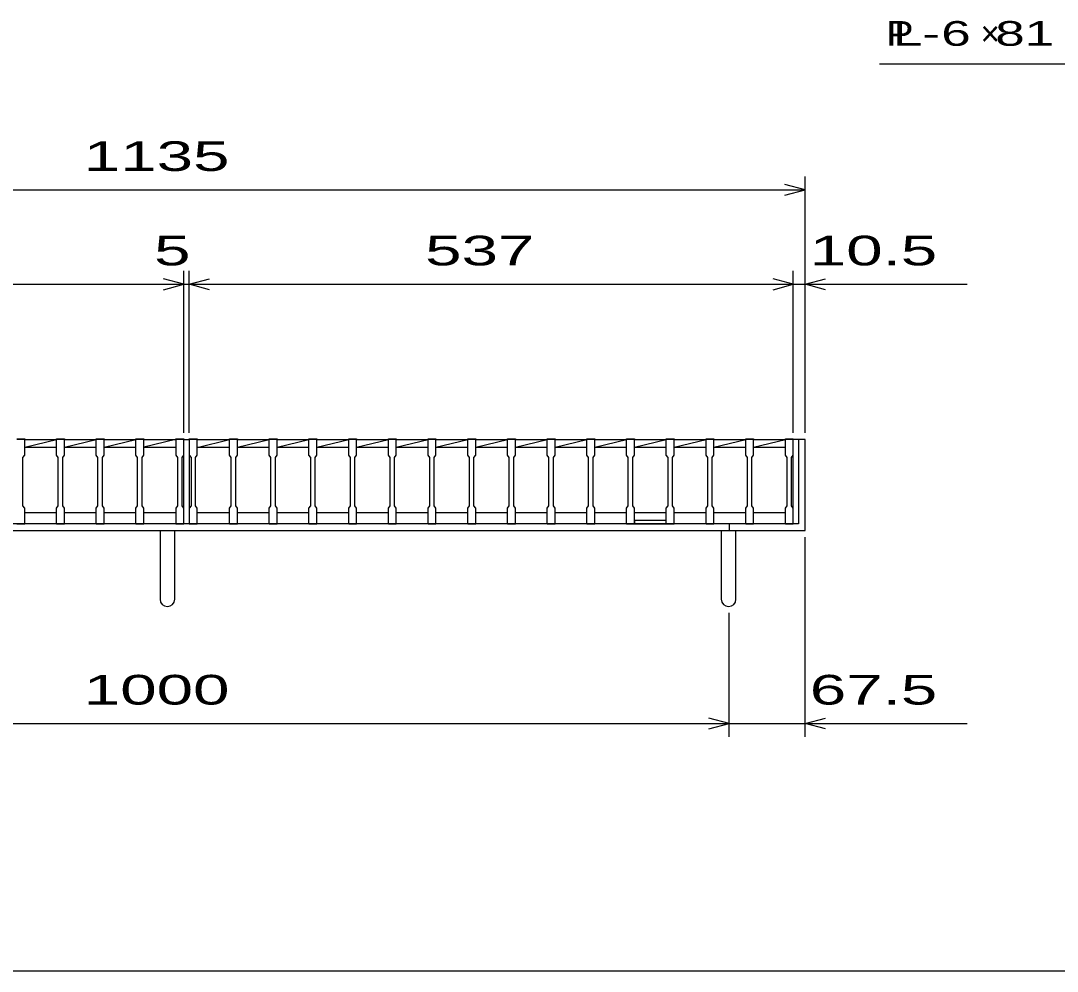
# Model space of a CAD drawing. Units: millimetres, scale not verified. Extents: x -2184 to 2083, y -1539 to 1258.
# Drawn here: x -1150 to -228, y -1382 to -536 of the extents above; entities that cross this region are included whole.
import ezdxf
from ezdxf.enums import TextEntityAlignment as Align

# ---------------------------------------------------------------- set-up
doc = ezdxf.new("R2010")
doc.units = ezdxf.units.MM
doc.header["$LTSCALE"] = 12
for name, color, linetype, lineweight in [('0_2', 150, 'Continuous', 25), ('16', 3, 'Continuous', 25), ('19', 6, 'Continuous', 25), ('22', 2, 'Continuous', 25)]:
    doc.layers.add(name, color=color, linetype=linetype, lineweight=lineweight)
doc.styles.add('ベクトル', font='')
doc.styles.get('ベクトル').set_extended_font_data('ベクトル')

msp = doc.modelspace()

# ---------------------------------------------------------------- linework, layer by layer
at = {"layer": '0_2'}
msp.add_line((2083.2, -1381.8), (-2068.8, -1381.8), dxfattribs=at)
at = {"layer": '16'}
for p, q in [((-1153.4, -908.1), (-1146.4, -908.1)), ((-1146.4, -908.8), (-1153.4, -908.8)), ((-1146.4, -908.1), (-1146.4, -908.8)), ((-1146.4, -922.8), (-1146.4, -908.8)), ((-1146.4, -908.8), (-1118.1, -908.8)), ((-1146.4, -915.8), (-1118.1, -908.8)), ((-1118.1, -908.8), (-1118.1, -908.1)), ((-1118.1, -908.1), (-1111.1, -908.1)), ((-1111.1, -908.8), (-1118.1, -908.8)), ((-1118.1, -922.8), (-1118.1, -908.8)), ((-1111.1, -908.1), (-1111.1, -908.8)), ((-1111.1, -922.8), (-1111.1, -908.8)), ((-1111.1, -908.8), (-1082.8, -908.8)), ((-1111.1, -915.8), (-1082.8, -908.8)), ((-1082.8, -908.8), (-1082.8, -908.1)), ((-1082.8, -908.1), (-1075.8, -908.1)), ((-1075.8, -908.8), (-1082.8, -908.8)), ((-1082.8, -922.8), (-1082.8, -908.8)), ((-1075.8, -908.1), (-1075.8, -908.8)), ((-1075.8, -922.8), (-1075.8, -908.8)), ((-1075.8, -908.8), (-1047.5, -908.8)), ((-1075.8, -915.8), (-1047.5, -908.8)), ((-1047.5, -908.8), (-1047.5, -908.1)), ((-1047.5, -908.1), (-1040.5, -908.1)), ((-1040.5, -908.8), (-1047.5, -908.8)), ((-1047.5, -922.8), (-1047.5, -908.8)), ((-1040.5, -908.1), (-1040.5, -908.8)), ((-1040.5, -922.8), (-1040.5, -908.8)), ((-1040.5, -908.8), (-1012, -908.8)), ((-1012.2, -908.8), (-1040.5, -915.8)), ((-1012, -908.8), (-1012, -908.1)), ((-1012, -908.1), (-1005, -908.1)), ((-1012, -908.8), (-1012, -922.8)), ((-1005, -908.8), (-1012, -908.8)), ((-1005, -908.1), (-1005, -908.8)), ((-1005, -922.8), (-1005, -908.8)), ((-1005, -973.8), (-1005, -908.8)), ((-1000, -908.8), (-1000, -908.1)), ((-1000, -908.1), (-993, -908.1)), ((-1000, -908.8), (-1000, -922.8)), ((-993, -908.8), (-1000, -908.8)), ((-1000, -908.8), (-1000, -973.8)), ((-993, -908.1), (-993, -908.8)), ((-993, -922.8), (-993, -908.8)), ((-993, -908.8), (-964.2, -908.8)), ((-993, -915.92), (-964.2, -908.8)), ((-964.2, -908.8), (-964.2, -908.1)), ((-964.2, -908.1), (-957.2, -908.1)), ((-957.2, -908.8), (-964.2, -908.8)), ((-964.2, -922.8), (-964.2, -908.8)), ((-957.2, -908.1), (-957.2, -908.8)), ((-957.2, -922.8), (-957.2, -908.8)), ((-957.2, -908.8), (-928.9, -908.8)), ((-957.2, -915.8), (-928.9, -908.8)), ((-928.9, -908.8), (-928.9, -908.1)), ((-928.9, -908.1), (-921.9, -908.1)), ((-921.9, -908.8), (-928.9, -908.8)), ((-928.9, -922.8), (-928.9, -908.8)), ((-921.9, -908.1), (-921.9, -908.8)), ((-921.9, -922.8), (-921.9, -908.8)), ((-921.9, -908.8), (-893.6, -908.8)), ((-921.9, -915.8), (-893.6, -908.8)), ((-893.6, -908.8), (-893.6, -908.1)), ((-893.6, -908.1), (-886.6, -908.1)), ((-886.6, -908.8), (-893.6, -908.8)), ((-893.6, -922.8), (-893.6, -908.8)), ((-886.6, -908.1), (-886.6, -908.8)), ((-886.6, -922.8), (-886.6, -908.8)), ((-886.6, -908.8), (-858.3, -908.8)), ((-886.6, -915.8), (-858.3, -908.8)), ((-858.3, -908.8), (-858.3, -908.1)), ((-858.3, -908.1), (-851.3, -908.1)), ((-851.3, -908.8), (-858.3, -908.8)), ((-858.3, -922.8), (-858.3, -908.8)), ((-851.3, -908.1), (-851.3, -908.8)), ((-851.3, -922.8), (-851.3, -908.8)), ((-851.3, -908.8), (-823, -908.8)), ((-851.3, -915.8), (-823, -908.8)), ((-823, -908.8), (-823, -908.1)), ((-823, -908.1), (-816, -908.1)), ((-816, -908.8), (-823, -908.8)), ((-823, -922.8), (-823, -908.8)), ((-816, -908.1), (-816, -908.8)), ((-816, -922.8), (-816, -908.8)), ((-816, -908.8), (-787.7, -908.8)), ((-816, -915.8), (-787.7, -908.8)), ((-787.7, -908.8), (-787.7, -908.1)), ((-787.7, -908.1), (-780.7, -908.1)), ((-780.7, -908.8), (-787.7, -908.8)), ((-787.7, -922.8), (-787.7, -908.8)), ((-780.7, -908.1), (-780.7, -908.8)), ((-780.7, -922.8), (-780.7, -908.8)), ((-780.7, -908.8), (-752.4, -908.8)), ((-780.7, -915.8), (-752.4, -908.8)), ((-752.4, -908.8), (-752.4, -908.1)), ((-752.4, -908.1), (-745.4, -908.1)), ((-745.4, -908.8), (-752.4, -908.8)), ((-752.4, -922.8), (-752.4, -908.8)), ((-745.4, -908.1), (-745.4, -908.8)), ((-745.4, -922.8), (-745.4, -908.8)), ((-745.4, -908.8), (-717.1, -908.8)), ((-745.4, -915.8), (-717.1, -908.8)), ((-717.1, -908.8), (-717.1, -908.1)), ((-717.1, -908.1), (-710.1, -908.1)), ((-710.1, -908.8), (-717.1, -908.8)), ((-717.1, -922.8), (-717.1, -908.8)), ((-710.1, -908.1), (-710.1, -908.8)), ((-710.1, -922.8), (-710.1, -908.8)), ((-710.1, -908.8), (-681.8, -908.8)), ((-710.1, -915.8), (-681.8, -908.8)), ((-681.8, -908.8), (-681.8, -908.1)), ((-681.8, -908.1), (-674.8, -908.1)), ((-674.8, -908.8), (-681.8, -908.8)), ((-681.8, -922.8), (-681.8, -908.8)), ((-674.8, -908.1), (-674.8, -908.8)), ((-674.8, -922.8), (-674.8, -908.8)), ((-674.8, -908.8), (-646.5, -908.8)), ((-674.8, -915.8), (-646.5, -908.8)), ((-646.5, -908.8), (-646.5, -908.1)), ((-646.5, -908.1), (-639.5, -908.1)), ((-639.5, -908.8), (-646.5, -908.8)), ((-646.5, -922.8), (-646.5, -908.8)), ((-639.5, -908.1), (-639.5, -908.8)), ((-639.5, -922.8), (-639.5, -908.8)), ((-639.5, -908.8), (-611.2, -908.8)), ((-639.5, -915.8), (-611.2, -908.8)), ((-611.2, -908.8), (-611.2, -908.1)), ((-611.2, -908.1), (-604.2, -908.1)), ((-604.2, -908.8), (-611.2, -908.8)), ((-611.2, -922.8), (-611.2, -908.8)), ((-604.2, -908.1), (-604.2, -908.8)), ((-604.2, -922.8), (-604.2, -908.8)), ((-604.2, -908.8), (-575.9, -908.8)), ((-604.2, -915.8), (-575.9, -908.8)), ((-575.9, -908.8), (-575.9, -908.1)), ((-575.9, -908.1), (-568.9, -908.1)), ((-568.9, -908.8), (-575.9, -908.8)), ((-575.9, -922.8), (-575.9, -908.8)), ((-568.9, -908.1), (-568.9, -908.8)), ((-568.9, -922.8), (-568.9, -908.8)), ((-568.9, -908.8), (-540.6, -908.8)), ((-568.9, -915.8), (-540.6, -908.8)), ((-540.6, -908.8), (-540.6, -908.1)), ((-540.6, -908.1), (-533.6, -908.1)), ((-533.6, -908.8), (-540.6, -908.8)), ((-540.6, -922.8), (-540.6, -908.8)), ((-533.6, -908.1), (-533.6, -908.8)), ((-533.6, -922.8), (-533.6, -908.8)), ((-533.6, -908.8), (-505.3, -908.8)), ((-533.6, -915.8), (-505.3, -908.8)), ((-505.3, -908.8), (-505.3, -908.1)), ((-505.3, -908.1), (-498.3, -908.1)), ((-498.3, -908.8), (-505.3, -908.8)), ((-505.3, -922.8), (-505.3, -908.8)), ((-498.3, -908.1), (-498.3, -908.8)), ((-498.3, -922.8), (-498.3, -908.8)), ((-498.3, -908.8), (-470, -908.8)), ((-498.3, -915.8), (-470, -908.8)), ((-470, -908.8), (-470, -908.1)), ((-470, -908.1), (-463, -908.1)), ((-463, -908.8), (-470, -908.8)), ((-470, -922.8), (-470, -908.8)), ((-463, -908.1), (-463, -908.8)), ((-463, -922.8), (-463, -908.8)), ((-463, -973.8), (-463, -908.8)), ((-1146.4, -915.8), (-1118.1, -915.8)), ((-1111.1, -915.8), (-1082.8, -915.8)), ((-1075.8, -915.8), (-1047.5, -915.8)), ((-1040.5, -915.8), (-1012, -915.8)), ((-993, -915.8), (-964.2, -915.8)), ((-957.2, -915.8), (-928.9, -915.8)), ((-921.9, -915.8), (-893.6, -915.8)), ((-886.6, -915.8), (-858.3, -915.8)), ((-851.3, -915.8), (-823, -915.8)), ((-816, -915.8), (-787.7, -915.8)), ((-780.7, -915.8), (-752.4, -915.8)), ((-745.4, -915.8), (-717.1, -915.8)), ((-710.1, -915.8), (-681.8, -915.8)), ((-674.8, -915.8), (-646.5, -915.8)), ((-639.5, -915.8), (-611.2, -915.8)), ((-604.2, -915.8), (-575.9, -915.8)), ((-568.9, -915.8), (-540.6, -915.8)), ((-533.6, -915.8), (-505.3, -915.8)), ((-498.3, -915.8), (-470, -915.8)), ((-1147.9, -924.8), (-1146.4, -922.8)), ((-1147.9, -967.8), (-1147.9, -924.8)), ((-1116.6, -924.8), (-1118.1, -922.8)), ((-1116.6, -967.8), (-1116.6, -924.8)), ((-1112.6, -924.8), (-1111.1, -922.8)), ((-1112.6, -967.8), (-1112.6, -924.8)), ((-1081.3, -924.8), (-1082.8, -922.8)), ((-1081.3, -967.8), (-1081.3, -924.8)), ((-1077.3, -924.8), (-1075.8, -922.8)), ((-1077.3, -967.8), (-1077.3, -924.8)), ((-1046, -924.8), (-1047.5, -922.8)), ((-1046, -967.8), (-1046, -924.8)), ((-1042, -924.8), (-1040.5, -922.8)), ((-1042, -967.8), (-1042, -924.8)), ((-1012, -922.8), (-1010.5, -924.8)), ((-1010.5, -924.8), (-1010.5, -967.8)), ((-1006.5, -924.8), (-1005, -922.8)), ((-1006.5, -967.8), (-1006.5, -924.8)), ((-1000, -922.8), (-998.5, -924.8)), ((-998.5, -924.8), (-998.5, -967.8)), ((-994.5, -924.8), (-993, -922.8)), ((-994.5, -967.8), (-994.5, -924.8)), ((-962.7, -924.8), (-964.2, -922.8)), ((-962.7, -967.8), (-962.7, -924.8)), ((-958.7, -924.8), (-957.2, -922.8)), ((-958.7, -967.8), (-958.7, -924.8)), ((-927.4, -924.8), (-928.9, -922.8)), ((-927.4, -967.8), (-927.4, -924.8)), ((-923.4, -924.8), (-921.9, -922.8)), ((-923.4, -967.8), (-923.4, -924.8)), ((-892.1, -924.8), (-893.6, -922.8)), ((-892.1, -967.8), (-892.1, -924.8)), ((-888.1, -924.8), (-886.6, -922.8)), ((-888.1, -967.8), (-888.1, -924.8)), ((-856.8, -924.8), (-858.3, -922.8)), ((-856.8, -967.8), (-856.8, -924.8)), ((-852.8, -924.8), (-851.3, -922.8)), ((-852.8, -967.8), (-852.8, -924.8)), ((-821.5, -924.8), (-823, -922.8)), ((-821.5, -967.8), (-821.5, -924.8)), ((-817.5, -924.8), (-816, -922.8)), ((-817.5, -967.8), (-817.5, -924.8)), ((-786.2, -924.8), (-787.7, -922.8)), ((-786.2, -967.8), (-786.2, -924.8)), ((-782.2, -924.8), (-780.7, -922.8)), ((-782.2, -967.8), (-782.2, -924.8)), ((-750.9, -924.8), (-752.4, -922.8)), ((-750.9, -967.8), (-750.9, -924.8)), ((-746.9, -924.8), (-745.4, -922.8)), ((-746.9, -967.8), (-746.9, -924.8)), ((-715.6, -924.8), (-717.1, -922.8)), ((-715.6, -967.8), (-715.6, -924.8)), ((-711.6, -924.8), (-710.1, -922.8)), ((-711.6, -967.8), (-711.6, -924.8)), ((-680.3, -924.8), (-681.8, -922.8)), ((-680.3, -967.8), (-680.3, -924.8)), ((-676.3, -924.8), (-674.8, -922.8)), ((-676.3, -967.8), (-676.3, -924.8)), ((-645, -924.8), (-646.5, -922.8)), ((-645, -967.8), (-645, -924.8)), ((-641, -924.8), (-639.5, -922.8)), ((-641, -967.8), (-641, -924.8)), ((-609.7, -924.8), (-611.2, -922.8)), ((-609.7, -967.8), (-609.7, -924.8)), ((-605.7, -924.8), (-604.2, -922.8)), ((-605.7, -967.8), (-605.7, -924.8)), ((-574.4, -924.8), (-575.9, -922.8)), ((-574.4, -967.8), (-574.4, -924.8)), ((-570.4, -924.8), (-568.9, -922.8)), ((-570.4, -967.8), (-570.4, -924.8)), ((-539.1, -924.8), (-540.6, -922.8)), ((-539.1, -967.8), (-539.1, -924.8)), ((-535.1, -924.8), (-533.6, -922.8)), ((-535.1, -967.8), (-535.1, -924.8)), ((-503.8, -924.8), (-505.3, -922.8)), ((-503.8, -967.8), (-503.8, -924.8)), ((-499.8, -924.8), (-498.3, -922.8)), ((-499.8, -967.8), (-499.8, -924.8)), ((-468.5, -924.8), (-470, -922.8)), ((-468.5, -967.8), (-468.5, -924.8)), ((-464.5, -924.8), (-463, -922.8)), ((-464.5, -967.8), (-464.5, -924.8)), ((-1146.4, -969.8), (-1147.9, -967.8)), ((-1146.4, -983.8), (-1146.4, -969.8)), ((-1146.4, -973.8), (-1118.1, -973.8)), ((-1118.1, -969.8), (-1116.6, -967.8)), ((-1118.1, -983.8), (-1118.1, -969.8)), ((-1111.1, -969.8), (-1112.6, -967.8)), ((-1111.1, -983.8), (-1111.1, -969.8)), ((-1111.1, -973.8), (-1082.8, -973.8)), ((-1082.8, -969.8), (-1081.3, -967.8)), ((-1082.8, -983.8), (-1082.8, -969.8)), ((-1075.8, -969.8), (-1077.3, -967.8)), ((-1075.8, -983.8), (-1075.8, -969.8)), ((-1075.8, -973.8), (-1047.5, -973.8)), ((-1047.5, -969.8), (-1046, -967.8)), ((-1047.5, -983.8), (-1047.5, -969.8)), ((-1040.5, -969.8), (-1042, -967.8)), ((-1040.5, -983.8), (-1040.5, -969.8)), ((-1040.5, -973.8), (-1012, -973.8)), ((-1010.5, -967.8), (-1012, -969.8)), ((-1012, -969.8), (-1012, -983.8)), ((-1005, -969.8), (-1006.5, -967.8)), ((-1005, -983.8), (-1005, -969.8)), ((-998.5, -967.8), (-1000, -969.8)), ((-1000, -969.8), (-1000, -983.8)), ((-993, -969.8), (-994.5, -967.8)), ((-993, -983.8), (-993, -969.8)), ((-993, -973.8), (-964.2, -973.8)), ((-964.2, -969.8), (-962.7, -967.8)), ((-964.2, -983.8), (-964.2, -969.8)), ((-957.2, -969.8), (-958.7, -967.8)), ((-957.2, -983.8), (-957.2, -969.8)), ((-957.2, -973.8), (-928.9, -973.8)), ((-928.9, -969.8), (-927.4, -967.8)), ((-928.9, -983.8), (-928.9, -969.8)), ((-921.9, -969.8), (-923.4, -967.8)), ((-921.9, -983.8), (-921.9, -969.8)), ((-921.9, -973.8), (-893.6, -973.8)), ((-893.6, -969.8), (-892.1, -967.8)), ((-893.6, -983.8), (-893.6, -969.8)), ((-886.6, -969.8), (-888.1, -967.8)), ((-886.6, -983.8), (-886.6, -969.8)), ((-886.6, -973.8), (-858.3, -973.8)), ((-858.3, -969.8), (-856.8, -967.8)), ((-858.3, -983.8), (-858.3, -969.8)), ((-851.3, -969.8), (-852.8, -967.8)), ((-851.3, -983.8), (-851.3, -969.8)), ((-851.3, -973.8), (-823, -973.8)), ((-823, -969.8), (-821.5, -967.8)), ((-823, -983.8), (-823, -969.8)), ((-816, -969.8), (-817.5, -967.8)), ((-816, -983.8), (-816, -969.8)), ((-816, -973.8), (-787.7, -973.8)), ((-787.7, -969.8), (-786.2, -967.8)), ((-787.7, -983.8), (-787.7, -969.8)), ((-780.7, -969.8), (-782.2, -967.8)), ((-780.7, -983.8), (-780.7, -969.8)), ((-780.7, -973.8), (-752.4, -973.8)), ((-752.4, -969.8), (-750.9, -967.8)), ((-752.4, -983.8), (-752.4, -969.8)), ((-745.4, -969.8), (-746.9, -967.8)), ((-745.4, -983.8), (-745.4, -969.8)), ((-745.4, -973.8), (-717.1, -973.8)), ((-717.1, -969.8), (-715.6, -967.8)), ((-717.1, -983.8), (-717.1, -969.8)), ((-710.1, -969.8), (-711.6, -967.8)), ((-710.1, -983.8), (-710.1, -969.8)), ((-710.1, -973.8), (-681.8, -973.8)), ((-681.8, -969.8), (-680.3, -967.8)), ((-681.8, -983.8), (-681.8, -969.8)), ((-674.8, -969.8), (-676.3, -967.8)), ((-674.8, -983.8), (-674.8, -969.8)), ((-674.8, -973.8), (-646.5, -973.8)), ((-646.5, -969.8), (-645, -967.8)), ((-646.5, -983.8), (-646.5, -969.8)), ((-639.5, -969.8), (-641, -967.8)), ((-639.5, -983.8), (-639.5, -969.8)), ((-639.5, -973.8), (-611.2, -973.8)), ((-611.2, -969.8), (-609.7, -967.8)), ((-611.2, -983.8), (-611.2, -969.8)), ((-604.2, -969.8), (-605.7, -967.8)), ((-604.2, -983.8), (-604.2, -969.8)), ((-604.2, -973.8), (-575.9, -973.8)), ((-575.9, -969.8), (-574.4, -967.8)), ((-575.9, -983.8), (-575.9, -969.8)), ((-568.9, -969.8), (-570.4, -967.8)), ((-568.9, -983.8), (-568.9, -969.8)), ((-568.9, -973.8), (-540.6, -973.8)), ((-540.6, -969.8), (-539.1, -967.8)), ((-540.6, -983.8), (-540.6, -969.8)), ((-533.6, -969.8), (-535.1, -967.8)), ((-533.6, -983.8), (-533.6, -969.8)), ((-533.6, -973.8), (-505.3, -973.8)), ((-505.3, -969.8), (-503.8, -967.8)), ((-505.3, -983.8), (-505.3, -969.8)), ((-498.3, -969.8), (-499.8, -967.8)), ((-498.3, -983.8), (-498.3, -969.8)), ((-498.3, -973.8), (-470, -973.8)), ((-470, -969.8), (-468.5, -967.8)), ((-470, -983.8), (-470, -969.8)), ((-463, -969.8), (-464.5, -967.8)), ((-463, -983.8), (-463, -969.8)), ((-1153.4, -983.8), (-1146.4, -983.8)), ((-1118.1, -983.8), (-1111.1, -983.8)), ((-1082.8, -983.8), (-1075.8, -983.8)), ((-1047.5, -983.8), (-1040.5, -983.8)), ((-1012, -983.8), (-1005, -983.8)), ((-1000, -983.8), (-993, -983.8)), ((-964.2, -983.8), (-957.2, -983.8)), ((-928.9, -983.8), (-921.9, -983.8)), ((-893.6, -983.8), (-886.6, -983.8)), ((-858.3, -983.8), (-851.3, -983.8)), ((-823, -983.8), (-816, -983.8)), ((-787.7, -983.8), (-780.7, -983.8)), ((-752.4, -983.8), (-745.4, -983.8)), ((-717.1, -983.8), (-710.1, -983.8)), ((-681.8, -983.8), (-674.8, -983.8)), ((-646.5, -983.8), (-639.5, -983.8)), ((-611.2, -983.8), (-604.2, -983.8)), ((-575.9, -980.8), (-604.2, -980.8)), ((-604.2, -980.8), (-604.2, -983.8)), ((-604.2, -983.8), (-575.9, -983.8)), ((-575.9, -983.8), (-575.9, -980.8)), ((-575.9, -983.8), (-568.9, -983.8)), ((-540.6, -983.8), (-533.6, -983.8)), ((-505.3, -983.8), (-498.3, -983.8)), ((-470, -983.8), (-463, -983.8))]:
    msp.add_line(p, q, dxfattribs=at)
at = {"layer": '19'}
for p, q in [((-1005, -908.8), (-1000, -908.8)), ((-452.5, -908.8), (-463, -908.8)), ((-458.5, -908.8), (-458.5, -983.8)), ((-452.5, -989.8), (-452.5, -908.8)), ((-458.5, -983.8), (-1581.5, -983.8)), ((-520, -983.8), (-520, -989.8)), ((-1587.5, -989.8), (-452.5, -989.8)), ((-1026, -989.8), (-1026, -1050.91)), ((-1013, -1050.91), (-1013, -989.8)), ((-527, -989.8), (-527, -1050.91)), ((-514, -1050.91), (-514, -989.8))]:
    msp.add_line(p, q, dxfattribs=at)
for centre in [(-1019.5, -1050.91), (-520.5, -1050.91)]:
    msp.add_arc(centre, 6.5, 180, 0, dxfattribs=at)
at = {"layer": '22', "color": 4}
for p, q in [((-386.5, -574.7), (-98.5, -574.7)), ((-452.5, -902.8), (-452.5, -674.8)), ((-1587.5, -686.8), (-452.5, -686.8)), ((-452.5, -686.8), (-470.5, -682)), ((-470.5, -691.6), (-452.5, -686.8)), ((-1005, -902.8), (-1005, -758.8)), ((-1000, -902.8), (-1000, -758.8)), ((-463, -902.8), (-463, -758.8)), ((-452.5, -902.8), (-452.5, -758.8)), ((-1577, -770.8), (-1005, -770.8)), ((-1005, -770.8), (-1023, -766)), ((-1023, -775.6), (-1005, -770.8)), ((-1005, -770.8), (-1000, -770.8)), ((-1000, -770.8), (-982, -766)), ((-982, -775.6), (-1000, -770.8)), ((-1000, -770.8), (-463, -770.8)), ((-463, -770.8), (-481, -766)), ((-481, -775.6), (-463, -770.8)), ((-463, -770.8), (-452.5, -770.8)), ((-452.5, -770.8), (-434.5, -766)), ((-434.5, -775.6), (-452.5, -770.8)), ((-452.5, -770.8), (-308.5, -770.8)), ((-452.5, -1173.4), (-452.5, -995.8)), ((-520, -1173.4), (-520, -1063)), ((-520, -1161.4), (-538, -1156.6)), ((-452.5, -1161.4), (-434.5, -1156.6)), ((-1520, -1161.4), (-520, -1161.4)), ((-538, -1166.2), (-520, -1161.4)), ((-520, -1161.4), (-452.5, -1161.4)), ((-434.5, -1166.2), (-452.5, -1161.4)), ((-452.5, -1161.4), (-308.5, -1161.4))]:
    msp.add_line(p, q, dxfattribs=at)

# ---------------------------------------------------------------- texts
at = {"layer": '22', "style": 'ベクトル'}
for s, height, width, p in [('P', 21.99, 1.25, (-380.5, -547.7)), ('L-', 21.99, 1.6, (-374.5, -547.7)), (' 6 ', 21.99, 1.6, (-344.5, -547.7)), (' 81 ', 21.99, 1.6, (-296.5, -547.7)), (' 1135 ', 26.39, 1.65, (-1110, -656.8)), (' 5 ', 26.39, 1.65, (-1047.5, -740.8)), (' 537 ', 26.39, 1.65, (-806.5, -740.8)), (' 10.5 ', 26.39, 1.65, (-464.5, -740.8)), (' 1000 ', 26.39, 1.65, (-1110, -1131.4)), (' 67.5 ', 26.39, 1.65, (-464.5, -1131.4))]:
    msp.add_text(s, height=height, dxfattribs=dict(at, width=width)).set_placement(p, align=Align.MIDDLE_LEFT)
msp.add_text('×', height=21.99, dxfattribs=at).set_placement((-296.5, -547.7), align=Align.MIDDLE_LEFT)

doc.saveas('drawing.dxf')
